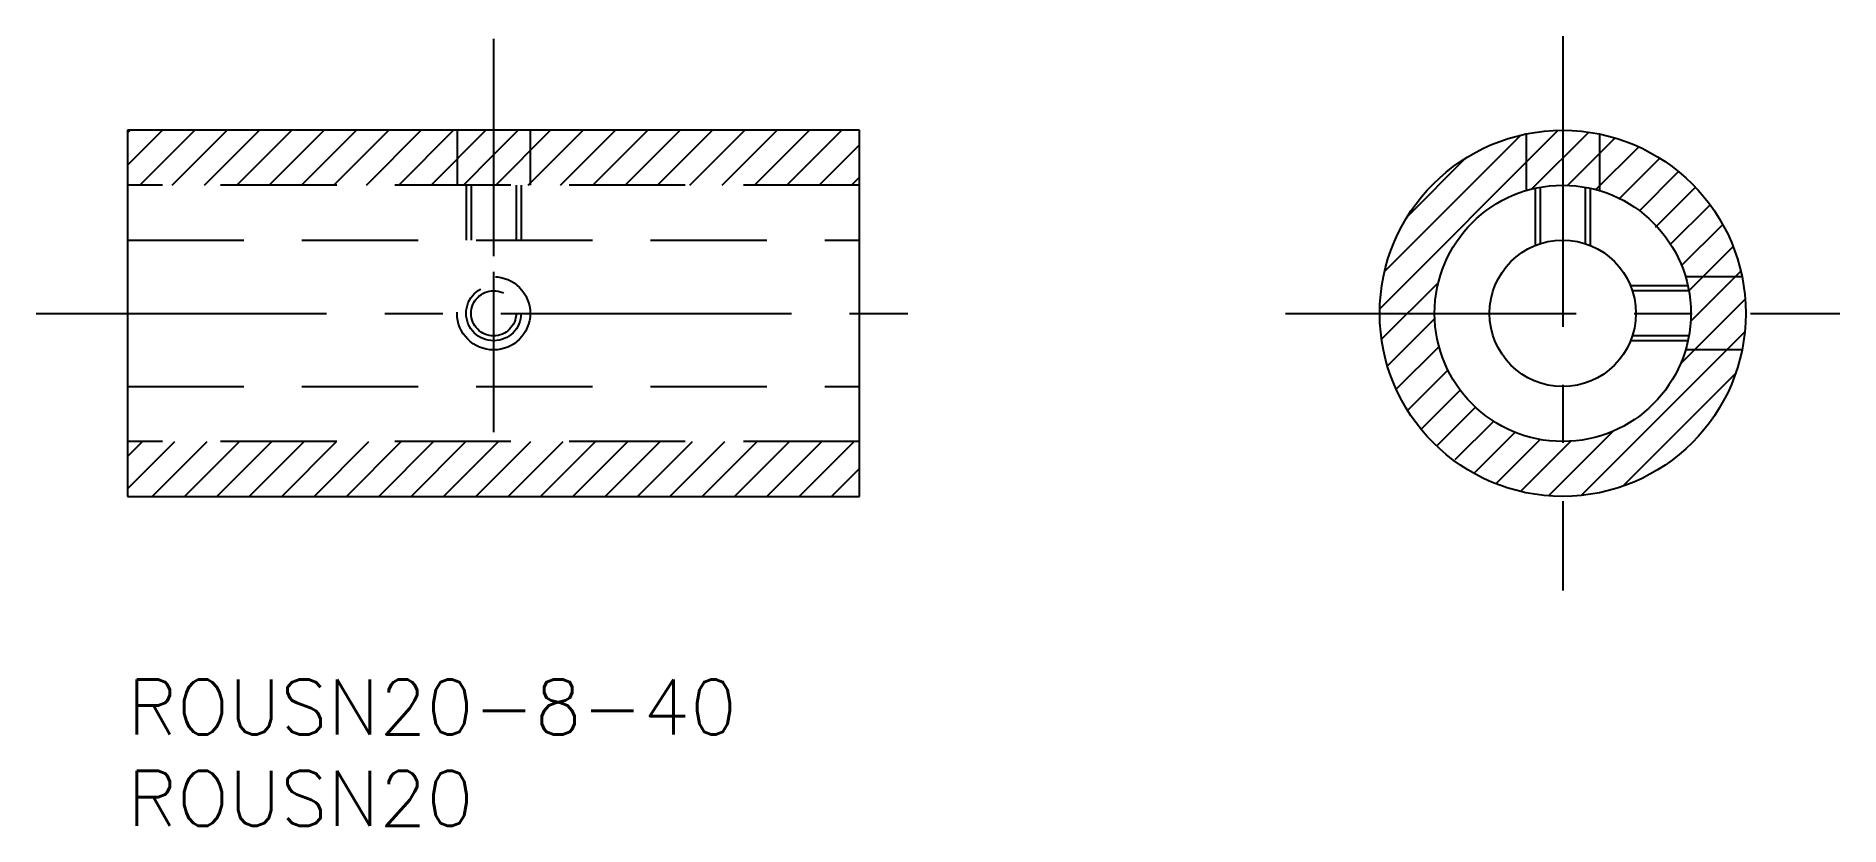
# Model space of a CAD drawing. Extents: x -5 to 93.6, y -8 to 35.1.
import ezdxf

# ---------------------------------------------------------------- set-up
doc = ezdxf.new("R2010")
doc.units = 0
doc.header["$LTSCALE"] = 0.5
doc.linetypes.add('CENTER', pattern=[50.8, 31.75, -6.35, 6.35, -6.35])
doc.linetypes.add('DASHED', pattern=[19.05, 12.7, -6.35])
for name, color, linetype in [('MSM_CENTER', 1, 'CENTER'), ('MSM_CONTINUOUS', 7, 'CONTINUOUS'), ('MSM_DASHED', 4, 'DASHED'), ('MSM_NARROW', 5, 'CONTINUOUS'), ('MSM_PART_NUMBER', 7, 'CONTINUOUS')]:
    doc.layers.add(name, color=color, linetype=linetype)
doc.styles.get("Standard").update_dxf_attribs({"font": 'txt.shx', "height": 3, "bigfont": 'bigfont.shx'})

# ---------------------------------------------------------------- blocks, each defined once
blk = doc.blocks.new('*U2')
at = {"layer": 'MSM_PART_NUMBER'}
blk.add_text('ROUSN20-8-40', height=3, dxfattribs=at).set_placement((0, -3))
blk = doc.blocks.new('*U3')
at = {"layer": 'MSM_PART_NUMBER'}
blk.add_text('ROUSN20', height=3, dxfattribs=at).set_placement((0, -8))

msp = doc.modelspace()

# ---------------------------------------------------------------- linework, layer by layer
at = {"layer": 'MSM_CENTER'}
for p, q in [((20, 35), (20, 23.131)), ((78.419, 35.145), (78.419, 4.855)), ((20, 22.269), (20, 13.5)), ((-5, 20), (45, 20)), ((63.274, 20), (93.565, 20))]:
    msp.add_line(p, q, dxfattribs=at)
at = {"layer": 'MSM_CONTINUOUS'}
for p, q in [((0, 30), (0, 10)), ((40, 30), (0, 30)), ((40, 10), (40, 30)), ((0, 20), (0, 20)), ((0, 10), (40, 10))]:
    msp.add_line(p, q, dxfattribs=at)
for radius in [10, 7, 4]:
    msp.add_circle((78.419, 20), radius, dxfattribs=at)
at = {"layer": 'MSM_DASHED'}
for p, q in [((18, 30), (18, 27)), ((22, 30), (22, 27)), ((76.419, 29.798), (76.419, 26.708)), ((80.419, 29.798), (80.419, 26.708)), ((40, 27), (0, 27)), ((18.5, 27), (18.5, 24)), ((18.77, 27), (18.77, 24)), ((21.23, 27), (21.23, 24)), ((21.5, 27), (21.5, 24)), ((76.919, 26.837), (76.919, 23.708)), ((77.19, 26.891), (77.19, 23.806)), ((79.649, 26.891), (79.649, 23.806)), ((79.919, 26.837), (79.919, 23.708)), ((0, 24), (40, 24)), ((88.217, 22), (85.128, 22)), ((85.257, 21.5), (82.127, 21.5)), ((85.311, 21.23), (82.226, 21.23)), ((85.311, 18.77), (82.226, 18.77)), ((85.257, 18.5), (82.127, 18.5)), ((88.217, 18), (85.128, 18)), ((0, 16), (40, 16)), ((40, 13), (0, 13))]:
    msp.add_line(p, q, dxfattribs=at)
for radius in [2, 1.5, 1.23]:
    msp.add_circle((20, 20), radius, dxfattribs=at)
at = {"layer": 'MSM_NARROW'}
for p, q in [((0, 29.864), (0.136, 30)), ((0, 28.096), (1.904, 30)), ((0.671, 27), (3.671, 30)), ((2.439, 27), (5.439, 30)), ((4.207, 27), (7.207, 30)), ((5.975, 27), (8.975, 30)), ((7.742, 27), (10.742, 30)), ((9.51, 27), (12.51, 30)), ((11.278, 27), (14.278, 30)), ((13.046, 27), (16.046, 30)), ((14.813, 27), (17.813, 30)), ((16.581, 27), (19.581, 30)), ((20, 28.651), (21.349, 30)), ((20.117, 27), (23.117, 30)), ((21.885, 27), (24.885, 30)), ((23.652, 27), (26.652, 30)), ((25.42, 27), (28.42, 30)), ((27.188, 27), (30.188, 30)), ((28.956, 27), (31.956, 30)), ((30.723, 27), (33.723, 30)), ((32.491, 27), (35.491, 30)), ((34.259, 27), (37.259, 30)), ((36.027, 27), (39.027, 30)), ((68.423, 20.254), (78.166, 29.997)), ((68.683, 22.282), (76.137, 29.736)), ((76.73, 26.793), (79.836, 29.899)), ((78.699, 26.994), (81.285, 29.581)), ((18.349, 27), (20, 28.651)), ((37.794, 27), (40, 29.206)), ((80.233, 26.761), (82.57, 29.098)), ((69.95, 25.316), (73.103, 28.47)), ((81.517, 26.277), (83.72, 28.48)), ((82.613, 25.605), (84.749, 27.742)), ((39.562, 27), (40, 27.438)), ((83.486, 24.711), (85.666, 26.891)), ((84.316, 23.773), (86.472, 25.929)), ((84.916, 22.605), (87.163, 24.852)), ((85.31, 21.231), (87.729, 23.651)), ((68.52, 18.584), (71.626, 21.69)), ((85.405, 19.559), (88.15, 22.304)), ((84.851, 17.237), (88.389, 20.775)), ((68.839, 17.134), (71.425, 19.721)), ((79.434, 10.052), (88.368, 18.986)), ((69.321, 15.849), (71.658, 18.186)), ((69.94, 14.7), (72.142, 16.902)), ((70.678, 13.67), (72.814, 15.807)), ((81.705, 10.555), (87.864, 16.714)), ((71.55, 12.774), (73.651, 14.875)), ((72.55, 12.007), (74.647, 14.104)), ((0, 12.187), (0.813, 13)), ((0, 10.419), (2.581, 13)), ((1.349, 10), (4.349, 13)), ((3.117, 10), (6.117, 13)), ((4.885, 10), (7.885, 13)), ((6.652, 10), (9.652, 13)), ((8.42, 10), (11.42, 13)), ((10.188, 10), (13.188, 13)), ((11.956, 10), (14.956, 13)), ((13.723, 10), (16.723, 13)), ((15.491, 10), (18.491, 13)), ((17.259, 10), (20.259, 13)), ((19.027, 10), (22.027, 13)), ((20.794, 10), (23.794, 13)), ((22.562, 10), (25.562, 13)), ((24.33, 10), (27.33, 13)), ((26.098, 10), (29.098, 13)), ((27.865, 10), (30.865, 13)), ((29.633, 10), (32.633, 13)), ((31.401, 10), (34.401, 13)), ((33.169, 10), (36.169, 13)), ((34.937, 10), (37.937, 13)), ((36.704, 10), (39.704, 13)), ((73.567, 11.256), (75.814, 13.503)), ((74.769, 10.69), (77.188, 13.109)), ((76.115, 10.269), (78.86, 13.014)), ((77.644, 10.03), (81.183, 13.569)), ((38.472, 10), (40, 11.528))]:
    msp.add_line(p, q, dxfattribs=at)

# ---------------------------------------------------------------- block references
at = {"layer": 'MSM_CONTINUOUS'}
for name in ['*U2', '*U3']:
    msp.add_blockref(name, (0, 0), dxfattribs=at)

doc.saveas('drawing.dxf')
